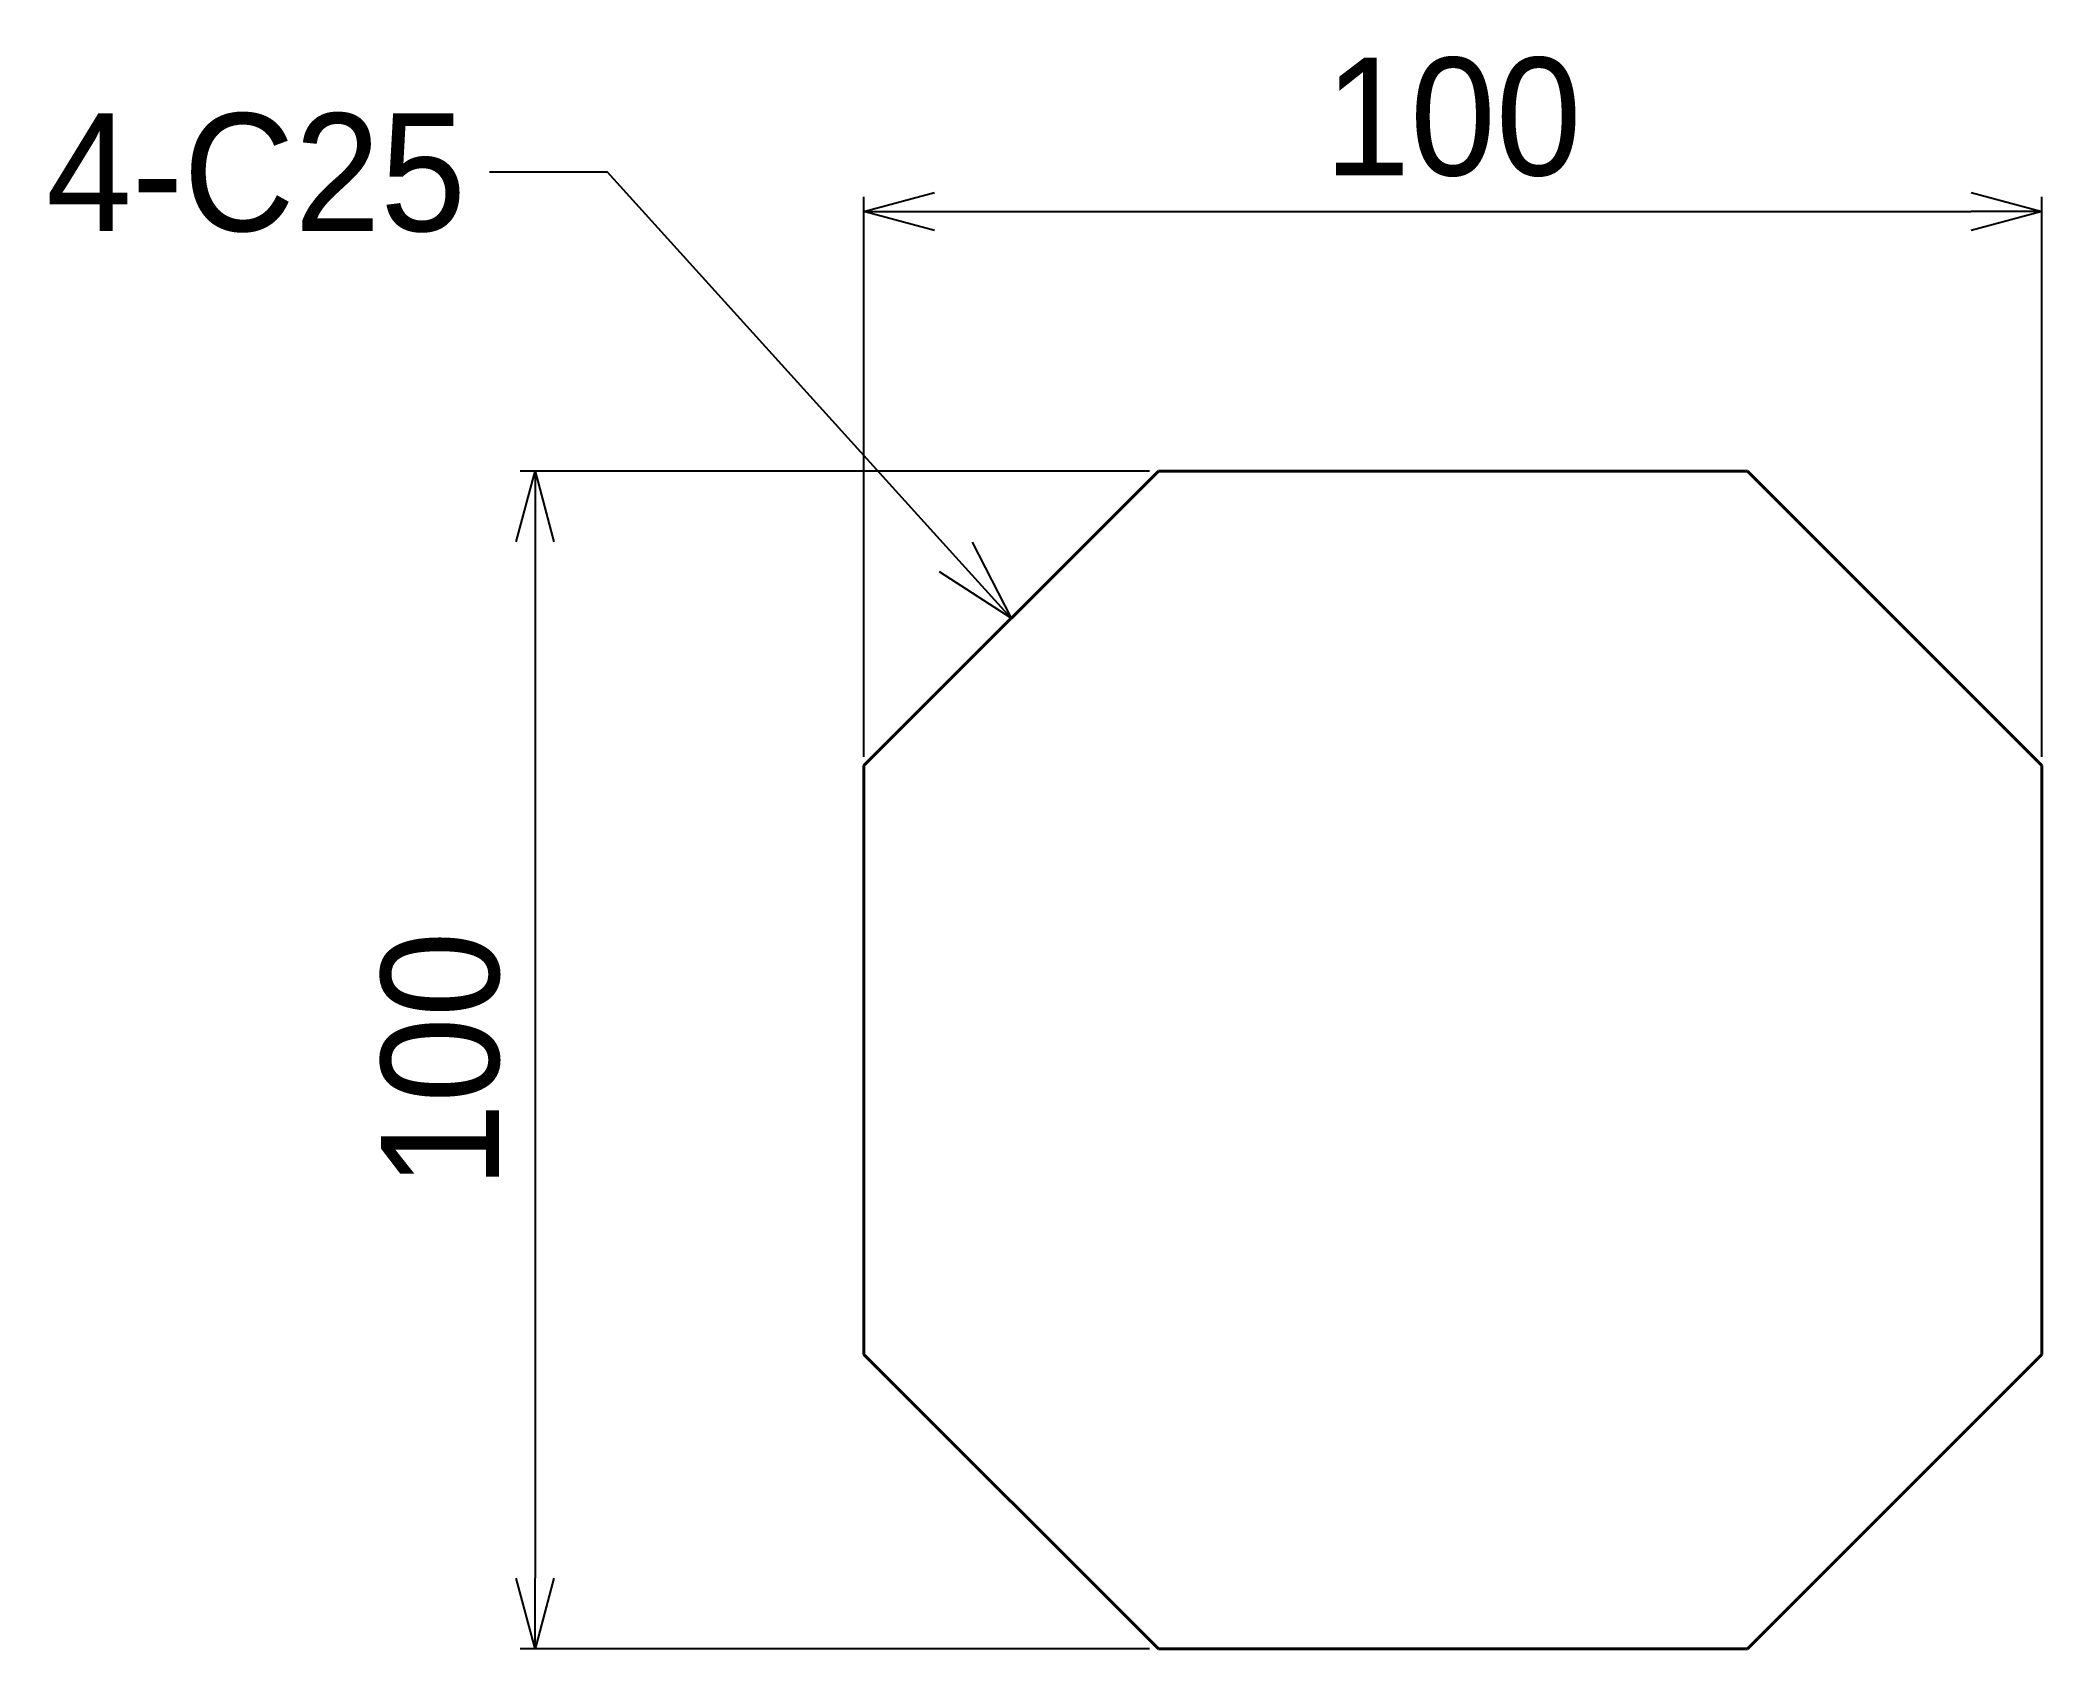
# Model space of a CAD drawing. Header units: millimetres. Extents: x 1463 to 1633, y 3201 to 3338.
import ezdxf
from ezdxf import colors
from ezdxf.entities.mleader import LeaderData, LeaderLine
from ezdxf.math import Vec2, Vec3

# ---------------------------------------------------------------- set-up
doc = ezdxf.new("R2010")
doc.units = ezdxf.units.MM
doc.layers.add('外形線', color=7, linetype='Continuous', lineweight=40)
doc.layers.add('寸法線', color=3, linetype='Continuous', lineweight=20)
doc.styles.get("Standard").update_dxf_attribs({"font": 'MS PGothic.ttf'})
doc.dimstyles.new('ST-10', dxfattribs={"dimtxt": 10, "dimasz": 6, "dimexe": 1.25, "dimexo": 0.75, "dimgap": 3, "dimtad": 1, "dimdec": 1, "dimdsep": 46, "dimtxsty": 'Standard', "dimblk": 'OPEN30', "dimcen": -10, "dimadec": 1, "dimazin": 2, "dimtfac": 1, "dimtdec": 1, "dimtmove": 0, "dimatfit": 3, "dimldrblk": 'OPEN30', "dimfxl": 1, "dimarcsym": 0})

# ---------------------------------------------------------------- blocks, each defined once
blk = doc.blocks.new('_Open30')
at = {"color": 0, "linetype": 'ByBlock', "lineweight": -2}
for p, q in [((-1, 0.268), (0, 0)), ((0, 0), (-1, -0.268)), ((0, 0), (-1, 0))]:
    blk.add_line(p, q, dxfattribs=at)
blk = doc.blocks.new('*D32')
at = {"layer": 'Defpoints', "color": 0, "transparency": 16777216}
for p in [(1632.77, 3323.33), (1532.77, 3276.3), (1632.77, 3276.3)]:
    blk.add_point(p, dxfattribs=at)
at = {"layer": '寸法線', "color": 0, "lineweight": -2, "transparency": 16777216}
for p, q in [((1532.77, 3277.05), (1532.77, 3324.58)), ((1632.77, 3277.05), (1632.77, 3324.58)), ((1538.77, 3323.33), (1626.77, 3323.33))]:
    blk.add_line(p, q, dxfattribs=at)
at = {"layer": '寸法線', "color": 0, "lineweight": -2, "transparency": 16777216, "xscale": 6, "yscale": 6, "zscale": 6, "rotation": 180}
blk.add_blockref('_Open30', (1532.77, 3323.33), dxfattribs=at)
at = {"layer": '寸法線', "color": 0, "lineweight": -2, "transparency": 16777216, "xscale": 6, "yscale": 6, "zscale": 6}
blk.add_blockref('_Open30', (1632.77, 3323.33), dxfattribs=at)
at = {"layer": '寸法線', "color": 0, "transparency": 16777216, "insert": (1582.77, 3331.33), "char_height": 10, "attachment_point": 5}
blk.add_mtext('100', dxfattribs=at)
blk = doc.blocks.new('*D33')
at = {"layer": 'Defpoints', "color": 0, "transparency": 16777216}
for p in [(1557.77, 3301.3), (1504.86, 3201.3), (1557.77, 3201.3)]:
    blk.add_point(p, dxfattribs=at)
at = {"layer": '寸法線', "color": 0, "lineweight": -2, "transparency": 16777216}
for p, q in [((1557.02, 3301.3), (1503.61, 3301.3)), ((1504.86, 3295.3), (1504.86, 3207.3)), ((1557.02, 3201.3), (1503.61, 3201.3))]:
    blk.add_line(p, q, dxfattribs=at)
at = {"layer": '寸法線', "color": 0, "lineweight": -2, "transparency": 16777216, "xscale": 6, "yscale": 6, "zscale": 6}
for p, rotation in [((1504.86, 3301.3), 90), ((1504.86, 3201.3), 270)]:
    blk.add_blockref('_Open30', p, dxfattribs=dict(at, rotation=rotation))
at = {"layer": '寸法線', "color": 0, "transparency": 16777216, "insert": (1496.86, 3251.3), "char_height": 10, "attachment_point": 5, "rotation": 90}
blk.add_mtext('100', dxfattribs=at)

msp = doc.modelspace()

# ---------------------------------------------------------------- linework, layer by layer
at = {"layer": '外形線'}
for p, q in [((1532.77, 3276.3), (1557.77, 3301.3)), ((1607.77, 3301.3), (1557.77, 3301.3)), ((1607.77, 3301.3), (1632.77, 3276.3)), ((1532.77, 3276.3), (1532.77, 3226.3)), ((1632.77, 3226.3), (1632.77, 3276.3)), ((1557.77, 3201.3), (1532.77, 3226.3)), ((1632.77, 3226.3), (1607.77, 3201.3)), ((1557.77, 3201.3), (1607.77, 3201.3))]:
    msp.add_line(p, q, dxfattribs=at)

# ---------------------------------------------------------------- dimensions: what is measured, and where the dimension line sits
at = {"layer": '寸法線'}
dim = msp.add_linear_dim(base=(1632.77, 3323.33), p1=(1532.77, 3276.3), p2=(1632.77, 3276.3), dimstyle='ST-10', dxfattribs=at)
dim.commit()
dim.dimension.update_dxf_attribs({"geometry": '*D32', "text_midpoint": (1582.77, 3331.33)})
dim = msp.add_linear_dim(base=(1504.86, 3201.3), p1=(1557.77, 3301.3), p2=(1557.77, 3201.3), angle=90, dimstyle='ST-10', dxfattribs=at)
dim.commit()
dim.dimension.update_dxf_attribs({"geometry": '*D33', "text_midpoint": (1496.86, 3251.3)})

# ---------------------------------------------------------------- leaders
ml = msp.add_multileader_mtext('Standard', dxfattribs=at)
ml.set_content('4-C25', color=256)
ml.set_leader_properties()
ml.set_arrow_properties(name='OPEN30')
ml.build(insert=Vec2(0, 0))
ml.multileader.update_dxf_attribs({"dogleg_length": 10, "arrow_head_size": 7})
ctx = ml.context
ctx.base_point, ctx.char_height, ctx.arrow_head_size, ctx.plane_origin = Vec3(1459.5, 3326.67), 10, 7, Vec3(1545.27, 3288.8)
ctx.text_align_type = 2
notes = []
notes.append((ctx, [(0, (1, 1, 0), (1511, 3326.67), (-1, 0), 10, [(0, [(1545.27, 3288.8)], 0, [])])]))
ctx.mtext.insert, ctx.mtext.alignment, ctx.mtext.flow_direction = Vec3(1499, 3331.67), 3, 5
for ctx, leaders in notes:
    for number, flags, end, landing, length, lines in leaders:
        leader = LeaderData()
        leader.index, (leader.has_last_leader_line, leader.has_dogleg_vector, leader.attachment_direction) = number, flags
        leader.last_leader_point, leader.dogleg_vector, leader.dogleg_length = Vec3(end), Vec3(landing), length
        for number, points, colour, breaks in lines:
            line = LeaderLine()
            line.index, line.vertices, line.color, line.breaks = number, Vec3.list(points), colors.encode_raw_color(colour), breaks
            leader.lines.append(line)
        ctx.leaders.append(leader)

doc.saveas('drawing.dxf')
